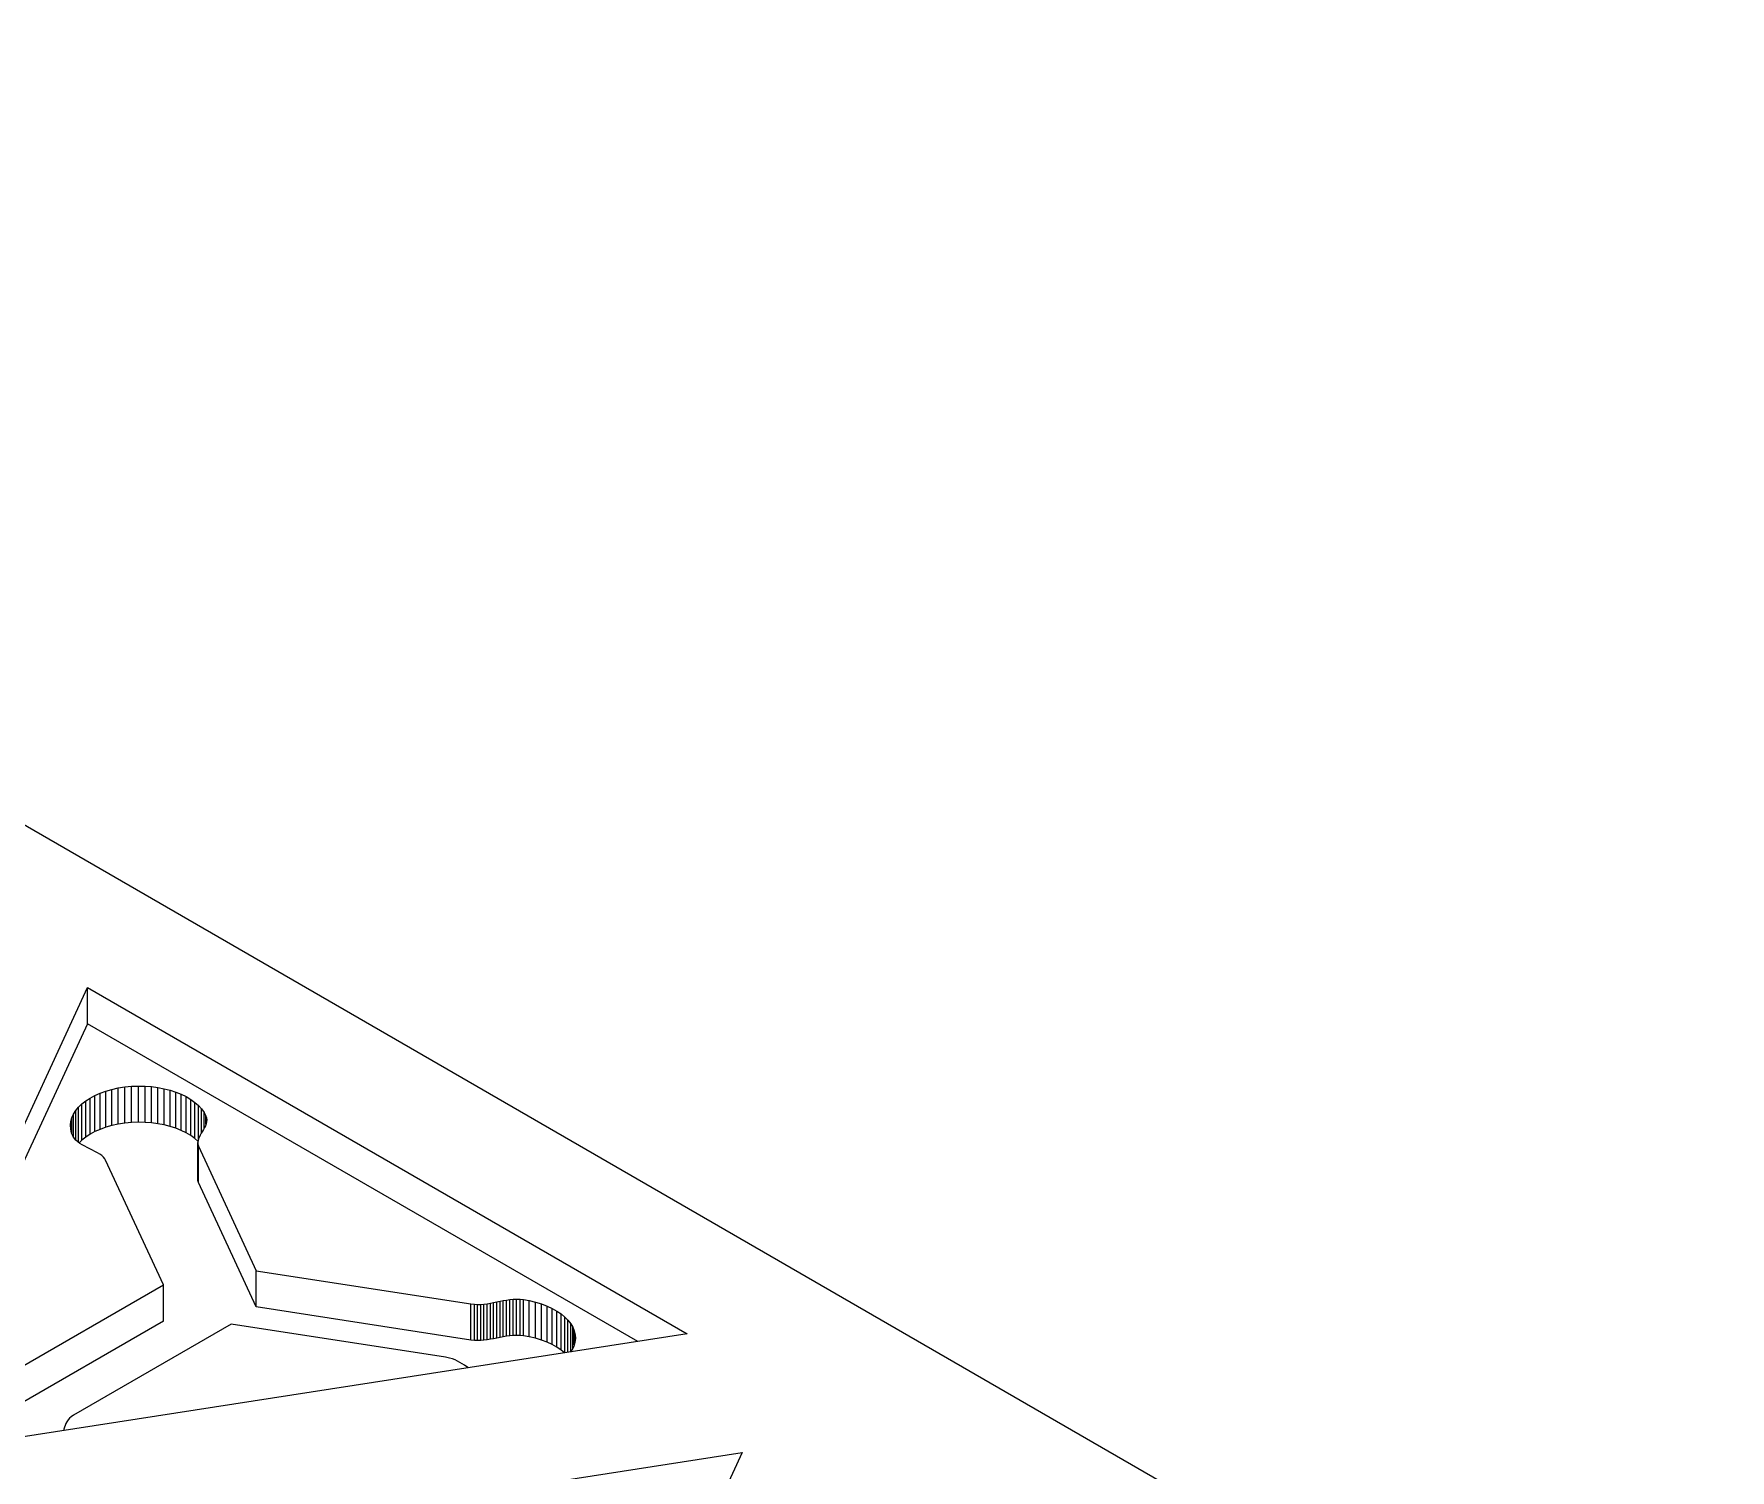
# Model space of a CAD drawing. Header units: inches. Extents: x 2.5 to 18.9, y 2.6 to 12.3.
# Drawn here: x 12.669 to 15.061, y 10.251 to 12.275 of the extents above; entities that cross this region are included whole.
import ezdxf

# ---------------------------------------------------------------- set-up
doc = ezdxf.new("R2010")
doc.units = ezdxf.units.IN
doc.header["$MEASUREMENT"] = 0

# ---------------------------------------------------------------- blocks, each defined once
blk = doc.blocks.new('A$C39963D99')
at = {"color": 0, "linetype": 'Continuous', "lineweight": 0, "extrusion": (3.33067e-16, 0.816497, 0.57735)}
for p, q in [((22.0617, -3.0619), (13.8593, 1.6738)), ((15.5709, -0.3374), (15.8804, 0.3295)), ((15.8804, 0.2785), (15.8804, 0.3295)), ((15.8804, 0.3295), (16.726, -0.1587)), ((15.8804, 0.2785), (15.5964, -0.3334)), ((16.6563, -0.1695), (15.8804, 0.2785)), ((15.8724, 0.1656), (15.8778, 0.1699)), ((15.8778, 0.1699), (15.8839, 0.1738)), ((15.8778, 0.1188), (15.8778, 0.1699)), ((15.8839, 0.1738), (15.8906, 0.1775)), ((15.8839, 0.1228), (15.8839, 0.1738)), ((15.8906, 0.1775), (15.898, 0.1808)), ((15.8906, 0.1265), (15.8906, 0.1775)), ((15.898, 0.1808), (15.906, 0.1836)), ((15.898, 0.1297), (15.898, 0.1808)), ((15.906, 0.1836), (15.9145, 0.1861)), ((15.906, 0.1326), (15.906, 0.1836)), ((15.9145, 0.1861), (15.9236, 0.1881)), ((15.9145, 0.1351), (15.9145, 0.1861)), ((15.9236, 0.1881), (15.9331, 0.1895)), ((15.9236, 0.137), (15.9236, 0.1881)), ((15.9331, 0.1895), (15.9426, 0.1904)), ((15.9331, 0.1385), (15.9331, 0.1895)), ((15.9426, 0.1904), (15.9521, 0.1908)), ((15.9426, 0.1394), (15.9426, 0.1904)), ((15.9521, 0.1398), (15.9521, 0.1908)), ((15.9521, 0.1908), (15.9615, 0.1906)), ((15.9615, 0.1396), (15.9615, 0.1906)), ((15.9615, 0.1906), (15.9707, 0.1899)), ((15.9707, 0.1389), (15.9707, 0.1899)), ((15.9707, 0.1899), (15.9797, 0.1887)), ((15.9797, 0.1377), (15.9797, 0.1887)), ((15.9797, 0.1887), (15.9885, 0.187)), ((15.9885, 0.136), (15.9885, 0.187)), ((15.9885, 0.187), (15.9969, 0.1848)), ((15.9969, 0.1338), (15.9969, 0.1848)), ((15.9969, 0.1848), (16.0048, 0.1823)), ((16.0048, 0.1312), (16.0048, 0.1823)), ((16.0048, 0.1823), (16.0124, 0.1792)), ((16.0124, 0.1282), (16.0124, 0.1792)), ((16.0124, 0.1792), (16.0194, 0.1758)), ((16.0194, 0.1248), (16.0194, 0.1758)), ((16.0194, 0.1758), (16.0259, 0.172)), ((16.0259, 0.121), (16.0259, 0.172)), ((16.0259, 0.172), (16.0317, 0.1678)), ((16.0317, 0.1168), (16.0317, 0.1678)), ((16.0317, 0.1678), (16.0369, 0.1633)), ((15.8569, 0.1408), (15.8584, 0.1461)), ((15.8584, 0.1461), (15.8607, 0.1513)), ((15.8584, 0.1236), (15.8584, 0.1461)), ((15.8607, 0.1513), (15.8638, 0.1562)), ((15.8607, 0.1186), (15.8607, 0.1513)), ((15.8638, 0.1562), (15.8677, 0.161)), ((15.8638, 0.1147), (15.8638, 0.1562)), ((15.8677, 0.161), (15.8724, 0.1656)), ((15.8677, 0.1114), (15.8677, 0.161)), ((15.8724, 0.1146), (15.8724, 0.1656)), ((16.0369, 0.1159), (16.0369, 0.1633)), ((16.0369, 0.1633), (16.0413, 0.1585)), ((16.0413, 0.1251), (16.0413, 0.1585)), ((16.0413, 0.1585), (16.0449, 0.1533)), ((16.0449, 0.1315), (16.0449, 0.1533)), ((16.0449, 0.1533), (16.0474, 0.1485)), ((16.0474, 0.1371), (16.0474, 0.1485)), ((16.0474, 0.1485), (16.0482, 0.1458)), ((16.0482, 0.1403), (16.0482, 0.1458)), ((16.0482, 0.1458), (16.0485, 0.143)), ((15.8564, 0.1354), (15.8569, 0.1408)), ((15.8567, 0.1299), (15.8564, 0.1354)), ((15.858, 0.1244), (15.8567, 0.1299)), ((15.8569, 0.1291), (15.8569, 0.1408)), ((15.86, 0.1195), (15.858, 0.1244)), ((15.8839, 0.1228), (15.8778, 0.1188)), ((15.8906, 0.1265), (15.8839, 0.1228)), ((15.898, 0.1297), (15.8906, 0.1265)), ((15.906, 0.1326), (15.898, 0.1297)), ((15.9145, 0.1351), (15.906, 0.1326)), ((15.9236, 0.137), (15.9145, 0.1351)), ((15.9331, 0.1385), (15.9236, 0.137)), ((15.9426, 0.1394), (15.9331, 0.1385)), ((15.9521, 0.1398), (15.9426, 0.1394)), ((15.9615, 0.1396), (15.9521, 0.1398)), ((15.9707, 0.1389), (15.9615, 0.1396)), ((15.9797, 0.1377), (15.9707, 0.1389)), ((15.9885, 0.136), (15.9797, 0.1377)), ((15.9969, 0.1338), (15.9885, 0.136)), ((16.0048, 0.1312), (15.9969, 0.1338)), ((16.0124, 0.1282), (16.0048, 0.1312)), ((16.0194, 0.1248), (16.0124, 0.1282)), ((16.0259, 0.121), (16.0194, 0.1248)), ((16.0317, 0.1168), (16.0259, 0.121)), ((16.0394, 0.1217), (16.0381, 0.1191)), ((16.0408, 0.1244), (16.0394, 0.1217)), ((16.0424, 0.127), (16.0408, 0.1244)), ((16.0439, 0.1296), (16.0424, 0.127)), ((16.0453, 0.1322), (16.0439, 0.1296)), ((16.0466, 0.1349), (16.0453, 0.1322)), ((16.0475, 0.1376), (16.0466, 0.1349)), ((16.0482, 0.1403), (16.0475, 0.1376)), ((16.0485, 0.143), (16.0482, 0.1403)), ((15.8618, 0.1169), (15.86, 0.1195)), ((15.864, 0.1144), (15.8618, 0.1169)), ((15.8666, 0.1122), (15.864, 0.1144)), ((15.8696, 0.11), (15.8666, 0.1122)), ((15.8724, 0.1146), (15.8685, 0.1108)), ((15.8729, 0.108), (15.8696, 0.11)), ((15.8778, 0.1188), (15.8724, 0.1146)), ((15.8764, 0.1061), (15.8729, 0.108)), ((15.88, 0.1042), (15.8764, 0.1061)), ((15.8837, 0.1024), (15.88, 0.1042)), ((15.8873, 0.1005), (15.8837, 0.1024)), ((15.8909, 0.0987), (15.8873, 0.1005)), ((15.8943, 0.0968), (15.8909, 0.0987)), ((15.8975, 0.0949), (15.8943, 0.0968)), ((16.0361, 0.1129), (16.0317, 0.1168)), ((16.0363, 0.1139), (16.0359, 0.1113)), ((16.0359, 0.0603), (16.0359, 0.1113)), ((16.0359, 0.1113), (16.036, 0.1087)), ((16.036, 0.0576), (16.036, 0.1087)), ((16.036, 0.1087), (16.0367, 0.1058)), ((16.037, 0.1165), (16.0363, 0.1139)), ((16.0367, 0.0547), (16.0367, 0.1058)), ((16.0367, 0.1058), (16.1181, -0.0695)), ((16.0381, 0.1191), (16.037, 0.1165)), ((15.9004, 0.0928), (15.8975, 0.0949)), ((15.9029, 0.0906), (15.9004, 0.0928)), ((15.9049, 0.0883), (15.9029, 0.0906)), ((15.9059, 0.0865), (15.9049, 0.0883)), ((15.9877, -0.0896), (15.9059, 0.0865)), ((16.036, 0.0576), (16.0359, 0.0603)), ((16.0367, 0.0547), (16.036, 0.0576)), ((16.1181, -0.1206), (16.0367, 0.0547)), ((16.1181, -0.1206), (16.1181, -0.0695)), ((16.1181, -0.0695), (16.4208, -0.1164)), ((15.7663, -0.2174), (15.9877, -0.0896)), ((15.9877, -0.1406), (15.9877, -0.0896)), ((16.4208, -0.1674), (16.4208, -0.1164)), ((16.4208, -0.1164), (16.4259, -0.1169)), ((16.4259, -0.168), (16.4259, -0.1169)), ((16.4259, -0.1169), (16.4304, -0.1171)), ((16.4304, -0.1171), (16.4349, -0.117)), ((16.4304, -0.1681), (16.4304, -0.1171)), ((16.4349, -0.117), (16.4394, -0.1166)), ((16.4349, -0.168), (16.4349, -0.117)), ((16.4394, -0.1166), (16.4439, -0.116)), ((16.4394, -0.1676), (16.4394, -0.1166)), ((16.4439, -0.116), (16.4484, -0.1152)), ((16.4439, -0.167), (16.4439, -0.116)), ((16.4484, -0.1152), (16.453, -0.1143)), ((16.4484, -0.1662), (16.4484, -0.1152)), ((16.453, -0.1143), (16.4575, -0.1134)), ((16.453, -0.1654), (16.453, -0.1143)), ((16.4575, -0.1134), (16.4621, -0.1125)), ((16.4575, -0.1645), (16.4575, -0.1134)), ((16.4621, -0.1125), (16.4667, -0.1116)), ((16.4621, -0.1635), (16.4621, -0.1125)), ((16.4667, -0.1116), (16.4714, -0.1109)), ((16.4667, -0.1627), (16.4667, -0.1116)), ((16.4714, -0.1109), (16.476, -0.1102)), ((16.4714, -0.1619), (16.4714, -0.1109)), ((16.476, -0.1102), (16.4807, -0.1098)), ((16.476, -0.1613), (16.476, -0.1102)), ((16.4807, -0.1098), (16.4855, -0.1096)), ((16.4807, -0.1608), (16.4807, -0.1098)), ((16.4855, -0.1607), (16.4855, -0.1096)), ((16.4855, -0.1096), (16.4903, -0.1097)), ((16.4903, -0.1608), (16.4903, -0.1097)), ((16.4903, -0.1097), (16.4951, -0.1102)), ((16.4951, -0.1612), (16.4951, -0.1102)), ((16.4951, -0.1102), (16.5033, -0.1116)), ((16.5033, -0.1627), (16.5033, -0.1116)), ((16.5033, -0.1116), (16.5123, -0.1137)), ((16.5123, -0.1648), (16.5123, -0.1137)), ((16.5123, -0.1137), (16.5207, -0.1163)), ((16.5207, -0.1673), (16.5207, -0.1163)), ((16.5207, -0.1163), (16.5285, -0.1193)), ((16.5285, -0.1703), (16.5285, -0.1193)), ((16.5285, -0.1193), (16.5357, -0.1226)), ((15.9877, -0.1406), (15.7663, -0.2684)), ((16.4208, -0.1674), (16.1181, -0.1206)), ((16.5357, -0.1737), (16.5357, -0.1226)), ((16.5357, -0.1226), (16.5423, -0.1264)), ((16.5423, -0.1774), (16.5423, -0.1264)), ((16.5423, -0.1264), (16.5482, -0.1304)), ((16.5482, -0.1815), (16.5482, -0.1304)), ((16.5482, -0.1304), (16.5535, -0.1348)), ((16.5535, -0.1854), (16.5535, -0.1348)), ((16.5535, -0.1348), (16.5579, -0.1394)), ((16.5579, -0.1847), (16.5579, -0.1394)), ((16.5579, -0.1394), (16.5617, -0.1442)), ((16.726, -0.1587), (15.5709, -0.3374)), ((16.083, -0.1448), (15.8606, -0.2732)), ((16.3854, -0.1916), (16.083, -0.1448)), ((16.4259, -0.168), (16.4208, -0.1674)), ((16.4439, -0.167), (16.4394, -0.1676)), ((16.4484, -0.1662), (16.4439, -0.167)), ((16.453, -0.1654), (16.4484, -0.1662)), ((16.4575, -0.1645), (16.453, -0.1654)), ((16.4621, -0.1635), (16.4575, -0.1645)), ((16.4667, -0.1627), (16.4621, -0.1635)), ((16.4714, -0.1619), (16.4667, -0.1627)), ((16.476, -0.1613), (16.4714, -0.1619)), ((16.4807, -0.1608), (16.476, -0.1613)), ((16.4855, -0.1607), (16.4807, -0.1608)), ((16.4903, -0.1608), (16.4855, -0.1607)), ((16.4951, -0.1612), (16.4903, -0.1608)), ((16.5033, -0.1627), (16.4951, -0.1612)), ((16.5123, -0.1648), (16.5033, -0.1627)), ((16.5207, -0.1673), (16.5123, -0.1648)), ((16.5285, -0.1703), (16.5207, -0.1673)), ((16.5617, -0.1841), (16.5617, -0.1442)), ((16.5617, -0.1442), (16.5646, -0.1493)), ((16.5646, -0.1794), (16.5646, -0.1493)), ((16.5646, -0.1493), (16.5667, -0.1545)), ((16.5667, -0.1741), (16.5667, -0.1545)), ((16.5667, -0.1545), (16.5679, -0.1598)), ((16.5683, -0.1652), (16.5676, -0.1707)), ((16.5679, -0.1682), (16.5679, -0.1598)), ((16.5679, -0.1598), (16.5683, -0.1652)), ((16.4304, -0.1681), (16.4259, -0.168)), ((16.4349, -0.168), (16.4304, -0.1681)), ((16.4394, -0.1676), (16.4349, -0.168)), ((16.5357, -0.1737), (16.5285, -0.1703)), ((16.5423, -0.1774), (16.5357, -0.1737)), ((16.5482, -0.1815), (16.5423, -0.1774)), ((16.553, -0.1854), (16.5482, -0.1815)), ((16.5635, -0.1817), (16.562, -0.184)), ((16.5661, -0.1762), (16.5635, -0.1817)), ((16.5676, -0.1707), (16.5661, -0.1762)), ((16.3908, -0.1926), (16.3854, -0.1916)), ((16.3949, -0.1938), (16.3908, -0.1926)), ((16.3987, -0.1952), (16.3949, -0.1938)), ((16.4022, -0.1968), (16.3987, -0.1952)), ((16.4056, -0.1987), (16.4022, -0.1968)), ((16.4089, -0.2006), (16.4056, -0.1987)), ((16.412, -0.2027), (16.4089, -0.2006)), ((16.4152, -0.2048), (16.412, -0.2027)), ((16.4176, -0.2064), (16.4152, -0.2048)), ((15.85, -0.2849), (15.8489, -0.2876)), ((15.8514, -0.2824), (15.85, -0.2849)), ((15.853, -0.2799), (15.8514, -0.2824)), ((15.855, -0.2776), (15.853, -0.2799)), ((15.8575, -0.2754), (15.855, -0.2776)), ((15.8606, -0.2732), (15.8575, -0.2754)), ((15.847, -0.293), (15.8464, -0.2947)), ((15.8479, -0.2903), (15.847, -0.293)), ((15.8489, -0.2876), (15.8479, -0.2903)), ((15.6483, -0.5046), (16.8034, -0.3259)), ((16.8034, -0.3259), (16.494, -0.9928))]:
    blk.add_line(p, q, dxfattribs=at)

msp = doc.modelspace()

# ---------------------------------------------------------------- block references
msp.add_blockref('A$C39963D99', (-3.1356, 10.6011))

doc.saveas('drawing.dxf')
